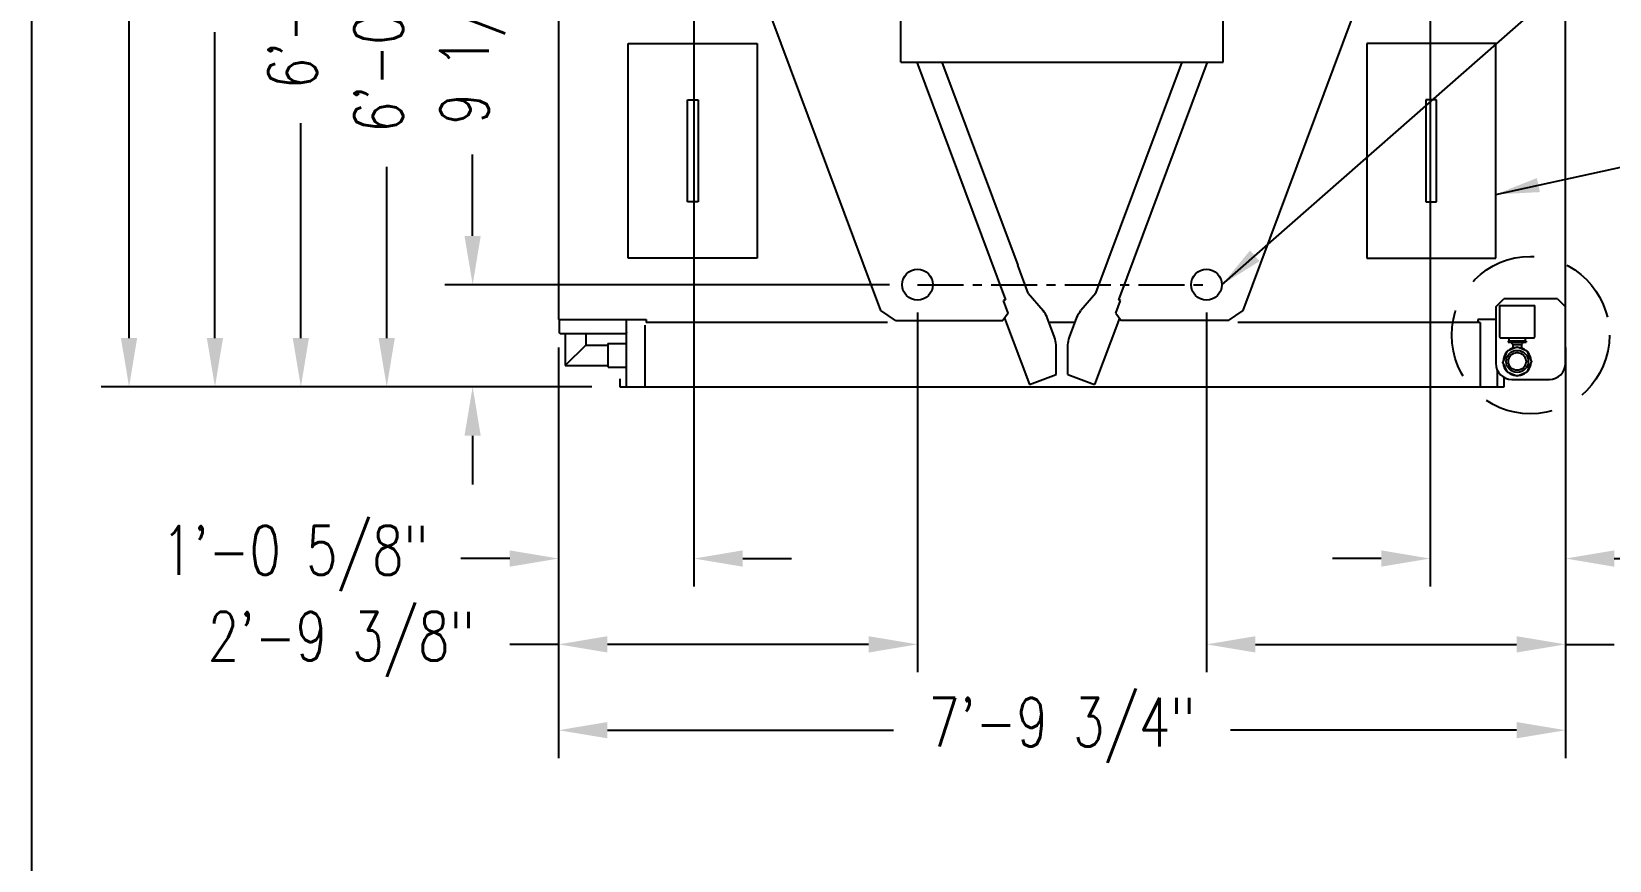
# Model space of a CAD drawing. Header units: millimetres. Extents: x 16950 to 32328, y 19251 to 29476.
# Drawn here: x 16950.5 to 17097.4, y 19468.4 to 19545.7 of the extents above; entities that cross this region are included whole.
import ezdxf

# ---------------------------------------------------------------- set-up
doc = ezdxf.new("R2010")
doc.units = ezdxf.units.MM
doc.header["$LTSCALE"] = 5
doc.linetypes.add('CENTER', pattern=[50.8, 31.75, -6.35, 6.35, -6.35])
doc.linetypes.add('HIDDEN', pattern=[9.525, 6.35, -3.175])
for name, color, linetype in [('COILCONN-SST-CONTROL-STEEL', 7, 'Continuous'), ('CONDENSER-SST-CONTROL', 1, 'Continuous'), ('RECIRCULATION-CONTROL', 3, 'Continuous'), ('UNIT', 6, 'Continuous'), ('WS-NO-CONTROL', 3, 'Continuous')]:
    doc.layers.add(name, color=color, linetype=linetype)
doc.styles.add('SUBMITTAL', font='romans.shx', dxfattribs={"width": 0.75})
doc.dimstyles.new('SUBMITTAL', dxfattribs={"dimtxt": 0.09375, "dimasz": 0.09375, "dimexe": 0.03125, "dimexo": 0.0625, "dimgap": 0.0625, "dimtad": 0, "dimdec": 4, "dimzin": 4, "dimdsep": 46, "dimlunit": 4, "dimtxsty": 'SUBMITTAL', "dimcen": 0.09375, "dimclre": 6, "dimadec": 0, "dimazin": 0, "dimtfac": 1, "dimtdec": 0, "dimtofl": 0, "dimtmove": 0, "dimatfit": 3, "dimfxl": 0, "dimfrac": 2, "dimtolj": 1, "dimtzin": 4, "dimarcsym": 0})

# ---------------------------------------------------------------- blocks, each defined once
blk = doc.blocks.new('*D102')
at = {"layer": 'UNIT', "color": 6, "lineweight": -2}
for p, q in [((16999.54, 19516.22), (16999.54, 19477.94)), ((17093.32, 19516.22), (17093.32, 19477.94))]:
    blk.add_line(p, q, dxfattribs=at)
at = {"layer": 'UNIT', "color": 3, "lineweight": -2}
for p, q in [((17004.09, 19480.54), (17030.75, 19480.54)), ((17088.77, 19480.54), (17062.11, 19480.54))]:
    blk.add_line(p, q, dxfattribs=at)
at = {"layer": 'UNIT', "color": 3}
for points in [[(17004.09, 19481.3), (17004.09, 19479.78), (16999.54, 19480.54)], [(17088.77, 19481.3), (17088.77, 19479.78), (17093.32, 19480.54)]]:
    blk.add_solid(points, dxfattribs=at)
at = {"layer": 'UNIT', "color": 3, "insert": (17046.43, 19480.54), "char_height": 4.55, "attachment_point": 5, "style": 'SUBMITTAL'}
blk.add_mtext('\\A1;7\'-9 3/4"', dxfattribs=at)
blk = doc.blocks.new('*D103')
at = {"layer": 'UNIT', "color": 6, "lineweight": -2}
for p, q in [((17019.5, 19610.58), (16956.94, 19610.58)), ((17002.64, 19512.54), (16956.94, 19512.54))]:
    blk.add_line(p, q, dxfattribs=at)
at = {"layer": 'UNIT', "color": 3, "lineweight": -2}
for p, q in [((16959.54, 19606.03), (16959.54, 19570.5)), ((16959.54, 19517.09), (16959.54, 19552.62))]:
    blk.add_line(p, q, dxfattribs=at)
at = {"layer": 'UNIT', "color": 3}
for points in [[(16958.78, 19606.03), (16960.29, 19606.03), (16959.54, 19610.58)], [(16958.78, 19517.09), (16960.29, 19517.09), (16959.54, 19512.54)]]:
    blk.add_solid(points, dxfattribs=at)
at = {"layer": 'UNIT', "color": 3, "insert": (16959.54, 19561.56), "char_height": 4.55, "attachment_point": 5, "rotation": 90, "style": 'SUBMITTAL'}
blk.add_mtext('\\A1;8\'-2"', dxfattribs=at)
blk = doc.blocks.new('BORDER')
blk.add_line((0, 1), (0, 0))
blk = doc.blocks.new('*D79')
at = {"layer": 'UNIT', "color": 6, "lineweight": -2}
for p, q in [((17005.09, 19596.54), (16964.94, 19596.54)), ((17002.64, 19512.54), (16964.94, 19512.54))]:
    blk.add_line(p, q, dxfattribs=at)
at = {"layer": 'UNIT', "color": 3, "lineweight": -2}
for p, q in [((16967.54, 19591.99), (16967.54, 19563.48)), ((16967.54, 19517.09), (16967.54, 19545.6))]:
    blk.add_line(p, q, dxfattribs=at)
at = {"layer": 'UNIT', "color": 3}
for points in [[(16966.78, 19591.99), (16968.29, 19591.99), (16967.54, 19596.54)], [(16966.78, 19517.09), (16968.29, 19517.09), (16967.54, 19512.54)]]:
    blk.add_solid(points, dxfattribs=at)
at = {"layer": 'UNIT', "color": 3, "insert": (16967.54, 19554.54), "char_height": 4.55, "attachment_point": 5, "rotation": 90, "style": 'SUBMITTAL'}
blk.add_mtext('\\A1;7\'-0"', dxfattribs=at)
blk = doc.blocks.new('*D67')
at = {"layer": 'CONDENSER-SST-CONTROL', "color": 6, "lineweight": -2}
for p, q in [((17032.97, 19519.46), (17032.97, 19485.94)), ((16999.54, 19516.22), (16999.54, 19485.94))]:
    blk.add_line(p, q, dxfattribs=at)
at = {"layer": 'CONDENSER-SST-CONTROL', "color": 3, "lineweight": -2}
for p, q in [((16999.54, 19488.54), (16994.99, 19488.54)), ((17028.42, 19488.54), (17004.09, 19488.54))]:
    blk.add_line(p, q, dxfattribs=at)
at = {"layer": 'CONDENSER-SST-CONTROL', "color": 3}
for points in [[(17004.09, 19489.3), (17004.09, 19487.78), (16999.54, 19488.54)], [(17028.42, 19489.3), (17028.42, 19487.78), (17032.97, 19488.54)]]:
    blk.add_solid(points, dxfattribs=at)
at = {"layer": 'CONDENSER-SST-CONTROL', "color": 3, "insert": (16979.3, 19488.54), "char_height": 4.55, "attachment_point": 5, "style": 'SUBMITTAL'}
blk.add_mtext('\\A1;2\'-9 3/8"', dxfattribs=at)
blk = doc.blocks.new('*D68')
at = {"layer": 'CONDENSER-SST-CONTROL', "color": 6, "lineweight": -2}
for p, q in [((17012.15, 19582.71), (17012.15, 19493.94)), ((16999.54, 19516.22), (16999.54, 19493.94))]:
    blk.add_line(p, q, dxfattribs=at)
at = {"layer": 'CONDENSER-SST-CONTROL', "color": 3, "lineweight": -2}
for p, q in [((16994.99, 19496.54), (16990.44, 19496.54)), ((17016.7, 19496.54), (17021.25, 19496.54))]:
    blk.add_line(p, q, dxfattribs=at)
at = {"layer": 'CONDENSER-SST-CONTROL', "color": 3}
for points in [[(16994.99, 19497.3), (16994.99, 19495.78), (16999.54, 19496.54)], [(17016.7, 19497.3), (17016.7, 19495.78), (17012.15, 19496.54)]]:
    blk.add_solid(points, dxfattribs=at)
at = {"layer": 'CONDENSER-SST-CONTROL', "color": 3, "insert": (16975, 19496.54), "char_height": 4.55, "attachment_point": 5, "style": 'SUBMITTAL'}
blk.add_mtext('\\A1;1\'-0 5/8"', dxfattribs=at)
blk = doc.blocks.new('*D69')
at = {"layer": 'CONDENSER-SST-CONTROL', "color": 3, "lineweight": -2}
for p, q in [((16991.54, 19526.61), (16991.54, 19534.2)), ((16991.54, 19507.99), (16991.54, 19503.44))]:
    blk.add_line(p, q, dxfattribs=at)
at = {"layer": 'CONDENSER-SST-CONTROL', "color": 6, "lineweight": -2}
for p, q in [((17030.37, 19522.06), (16988.94, 19522.06)), ((17002.64, 19512.54), (16988.94, 19512.54))]:
    blk.add_line(p, q, dxfattribs=at)
at = {"layer": 'CONDENSER-SST-CONTROL', "color": 3}
for points in [[(16990.78, 19526.61), (16992.29, 19526.61), (16991.54, 19522.06)], [(16990.78, 19507.99), (16992.29, 19507.99), (16991.54, 19512.54)]]:
    blk.add_solid(points, dxfattribs=at)
at = {"layer": 'CONDENSER-SST-CONTROL', "color": 3, "insert": (16991.54, 19545.33), "char_height": 4.55, "attachment_point": 5, "rotation": 90, "style": 'SUBMITTAL'}
blk.add_mtext('\\A1;9 1/2"', dxfattribs=at)
blk = doc.blocks.new('*D70')
at = {"layer": 'CONDENSER-SST-CONTROL', "color": 6, "lineweight": -2}
for p, q in [((17009.55, 19585.31), (16980.94, 19585.31)), ((17002.64, 19512.54), (16980.94, 19512.54))]:
    blk.add_line(p, q, dxfattribs=at)
at = {"layer": 'CONDENSER-SST-CONTROL', "color": 3, "lineweight": -2}
for p, q in [((16983.54, 19580.76), (16983.54, 19564.26)), ((16983.54, 19517.09), (16983.54, 19533.06))]:
    blk.add_line(p, q, dxfattribs=at)
at = {"layer": 'CONDENSER-SST-CONTROL', "color": 3}
for points in [[(16982.78, 19580.76), (16984.29, 19580.76), (16983.54, 19585.31)], [(16982.78, 19517.09), (16984.29, 19517.09), (16983.54, 19512.54)]]:
    blk.add_solid(points, dxfattribs=at)
at = {"layer": 'CONDENSER-SST-CONTROL', "color": 3, "insert": (16983.54, 19548.66), "char_height": 4.55, "attachment_point": 5, "rotation": 90, "style": 'SUBMITTAL'}
blk.add_mtext('\\A1;6\'-0 3/4"', dxfattribs=at)
blk = doc.blocks.new('*D71')
at = {"layer": 'CONDENSER-SST-CONTROL', "color": 6, "lineweight": -2}
for p, q in [((17059.89, 19519.46), (17059.89, 19485.94)), ((17093.32, 19516.22), (17093.32, 19485.94))]:
    blk.add_line(p, q, dxfattribs=at)
at = {"layer": 'CONDENSER-SST-CONTROL', "color": 3, "lineweight": -2}
for p, q in [((17064.44, 19488.54), (17088.77, 19488.54)), ((17093.32, 19488.54), (17097.87, 19488.54))]:
    blk.add_line(p, q, dxfattribs=at)
at = {"layer": 'CONDENSER-SST-CONTROL', "color": 3}
for points in [[(17064.44, 19489.3), (17064.44, 19487.78), (17059.89, 19488.54)], [(17088.77, 19489.3), (17088.77, 19487.78), (17093.32, 19488.54)]]:
    blk.add_solid(points, dxfattribs=at)
at = {"layer": 'CONDENSER-SST-CONTROL', "color": 3, "insert": (17113.55, 19488.54), "char_height": 4.55, "attachment_point": 5, "style": 'SUBMITTAL'}
blk.add_mtext('\\A1;2\'-9 3/8"', dxfattribs=at)
blk = doc.blocks.new('*D72')
at = {"layer": 'CONDENSER-SST-CONTROL', "color": 6, "lineweight": -2}
for p, q in [((17080.71, 19582.71), (17080.71, 19493.94)), ((17093.32, 19516.22), (17093.32, 19493.94))]:
    blk.add_line(p, q, dxfattribs=at)
at = {"layer": 'CONDENSER-SST-CONTROL', "color": 3, "lineweight": -2}
for p, q in [((17076.16, 19496.54), (17071.61, 19496.54)), ((17097.87, 19496.54), (17102.42, 19496.54))]:
    blk.add_line(p, q, dxfattribs=at)
at = {"layer": 'CONDENSER-SST-CONTROL', "color": 3}
for points in [[(17076.16, 19497.3), (17076.16, 19495.78), (17080.71, 19496.54)], [(17097.87, 19497.3), (17097.87, 19495.78), (17093.32, 19496.54)]]:
    blk.add_solid(points, dxfattribs=at)
at = {"layer": 'CONDENSER-SST-CONTROL', "color": 3, "insert": (17117.86, 19496.54), "char_height": 4.55, "attachment_point": 5, "style": 'SUBMITTAL'}
blk.add_mtext('\\A1;1\'-0 5/8"', dxfattribs=at)
blk = doc.blocks.new('*D26')
at = {"layer": 'WS-NO-CONTROL', "color": 6, "lineweight": -2}
for p, q in [((17032.57, 19592.93), (16972.94, 19592.93)), ((17002.64, 19512.54), (16972.94, 19512.54))]:
    blk.add_line(p, q, dxfattribs=at)
at = {"layer": 'WS-NO-CONTROL', "color": 3, "lineweight": -2}
for p, q in [((16975.54, 19588.38), (16975.54, 19568.33)), ((16975.54, 19517.09), (16975.54, 19537.13))]:
    blk.add_line(p, q, dxfattribs=at)
at = {"layer": 'WS-NO-CONTROL', "color": 3}
for points in [[(16974.78, 19588.38), (16976.29, 19588.38), (16975.54, 19592.93)], [(16974.78, 19517.09), (16976.29, 19517.09), (16975.54, 19512.54)]]:
    blk.add_solid(points, dxfattribs=at)
at = {"layer": 'WS-NO-CONTROL', "color": 3, "insert": (16975.54, 19552.73), "char_height": 4.55, "attachment_point": 5, "rotation": 90, "style": 'SUBMITTAL'}
blk.add_mtext('\\A1;6\'-8 3/8"', dxfattribs=at)

msp = doc.modelspace()

# ---------------------------------------------------------------- linework, layer by layer
at = {"layer": 'CONDENSER-SST-CONTROL', "linetype": 'CENTER', "ltscale": 0.027}
msp.add_line((17032.9715, 19522.0629), (17059.8867, 19522.0629), dxfattribs=at)
at = {"layer": 'CONDENSER-SST-CONTROL'}
for centre in [(17032.9715, 19522.0629), (17059.8867, 19522.0629)]:
    msp.add_circle(centre, 1.4375, dxfattribs=at)
at = {"layer": 'RECIRCULATION-CONTROL'}
for p, q in [((17006.0356, 19524.5429), (17006.0356, 19544.5429)), ((17006.0356, 19544.5429), (17018.0356, 19544.5429)), ((17018.0356, 19544.5429), (17018.0356, 19524.5429)), ((17086.8226, 19544.5429), (17074.8226, 19544.5429)), ((17074.8226, 19544.5429), (17074.8226, 19524.5429)), ((17086.8226, 19524.5429), (17086.8226, 19544.5429)), ((17011.5356, 19529.7929), (17011.5356, 19539.2929)), ((17011.5356, 19539.2929), (17012.5356, 19539.2929)), ((17012.5356, 19539.2929), (17012.5356, 19529.7929)), ((17081.3226, 19539.2929), (17080.3226, 19539.2929)), ((17080.3226, 19539.2929), (17080.3226, 19529.7929)), ((17081.3226, 19529.7929), (17081.3226, 19539.2929)), ((17012.5356, 19529.7929), (17011.5356, 19529.7929)), ((17080.3226, 19529.7929), (17081.3226, 19529.7929)), ((17018.0356, 19524.5429), (17006.0356, 19524.5429)), ((17074.8226, 19524.5429), (17086.8226, 19524.5429)), ((17000.1658, 19517.4766), (17000.1658, 19514.5172)), ((17002.0674, 19516.4187), (17000.1658, 19514.5172)), ((17002.0674, 19517.4766), (17002.0674, 19516.4187)), ((17002.0674, 19516.4188), (17004.1382, 19516.4188)), ((17004.1382, 19516.5703), (17005.8666, 19516.5703)), ((17004.1382, 19516.5703), (17004.1382, 19514.3656)), ((17000.1658, 19514.5172), (17004.1382, 19514.5172)), ((17004.1579, 19514.3656), (17005.8666, 19514.3656))]:
    msp.add_line(p, q, dxfattribs=at)
at = {"layer": 'RECIRCULATION-CONTROL', "linetype": 'HIDDEN', "ltscale": 0.2}
msp.add_circle((17090.0726, 19517.3617), 7.3434, dxfattribs=at)
at = {"layer": 'UNIT'}
for p, q in [((16999.5356, 19593.1954), (16999.5356, 19518.8224)), ((17093.3226, 19518.8224), (17093.3226, 19593.1954)), ((17029.564, 19519.6653), (17005.0613, 19585.3733)), ((17063.295, 19519.6655), (17087.7567, 19585.2707)), ((17031.4291, 19542.8056), (17031.4291, 19584.8056)), ((17061.4291, 19542.8056), (17061.4291, 19584.8056)), ((17031.4291, 19542.8056), (17061.4291, 19542.8056)), ((17032.9083, 19542.8056), (17041.1679, 19520.6562)), ((17035.2503, 19542.8056), (17042.3015, 19523.8961)), ((17049.5719, 19521.2581), (17057.6072, 19542.8056)), ((17059.9499, 19542.8056), (17051.6911, 19520.6559)), ((17043.2862, 19521.2581), (17042.3029, 19523.8952)), ((17041.1679, 19520.6562), (17040.9814, 19520.5867)), ((17041.4182, 19519.4154), (17040.9814, 19520.5867)), ((17043.2862, 19521.2581), (17044.6748, 19519.655)), ((17049.5719, 19521.2581), (17048.1833, 19519.655)), ((17051.4408, 19519.4152), (17051.8775, 19520.5864)), ((17051.8775, 19520.5864), (17051.6911, 19520.6559)), ((17030.9361, 19518.7126), (17029.564, 19519.6653)), ((17041.4182, 19519.4154), (17040.9302, 19518.7127)), ((17051.4408, 19519.4152), (17051.9288, 19518.7125)), ((17061.923, 19518.7127), (17063.295, 19519.6655)), ((16999.5356, 19518.8224), (17007.6902, 19518.8224)), ((16999.6166, 19517.6749), (16999.6166, 19518.8224)), ((17005.8666, 19512.5429), (17005.8666, 19518.8224)), ((17007.6166, 19512.5429), (17007.6166, 19518.2929)), ((17007.6902, 19518.8224), (17007.6902, 19518.5429)), ((17030.1835, 19518.5429), (17007.6902, 19518.5429)), ((17030.9361, 19518.7126), (17040.9302, 19518.7127)), ((17041.0843, 19518.9346), (17043.3876, 19512.7577)), ((17045.7397, 19517.1571), (17045.0538, 19518.9964)), ((17047.6352, 19518.5429), (17045.223, 19518.5429)), ((17047.1185, 19517.1571), (17047.8043, 19518.9964)), ((17051.7741, 19518.9352), (17049.4706, 19512.7577)), ((17061.923, 19518.7127), (17051.9288, 19518.7125)), ((17085.3666, 19518.5429), (17062.7929, 19518.5429)), ((17085.168, 19518.8224), (17085.168, 19518.5429)), ((17093.3226, 19518.8224), (17085.168, 19518.8224)), ((17085.3666, 19518.5429), (17085.3666, 19512.5429)), ((17086.9916, 19512.5429), (17086.9916, 19518.8224)), ((17093.2416, 19517.6749), (17093.2416, 19518.8224)), ((17005.668, 19517.4766), (16999.8152, 19517.4766)), ((17045.8845, 19513.6888), (17045.8845, 19516.4111)), ((17046.9737, 19513.6888), (17046.9737, 19516.4111)), ((17087.1902, 19517.4766), (17093.043, 19517.4766)), ((17005.2416, 19513.2929), (17005.2416, 19512.5429)), ((17043.3876, 19512.7577), (17045.8845, 19513.6888)), ((17046.9737, 19513.6888), (17049.4706, 19512.7577)), ((17005.2416, 19512.5429), (17087.6166, 19512.5429))]:
    msp.add_line(p, q, dxfattribs=at)
for points, knots in [([(17045.0538, 19518.9964), (17045.0495, 19519.0081), (17045.045, 19519.0198), (17045.0403, 19519.0315), (17044.9528, 19519.2521), (17044.816, 19519.4544), (17044.6748, 19519.655)], [-1, -1, -1, -1, -0.949808972, -0.949808972, -0.949808972, 0, 0, 0, 0]), ([(17047.8043, 19518.9964), (17047.8087, 19519.0081), (17047.8132, 19519.0198), (17047.8178, 19519.0315), (17047.9053, 19519.2521), (17048.0422, 19519.4544), (17048.1833, 19519.655)], [-1, -1, -1, -1, -0.949808972, -0.949808972, -0.949808972, 0, 0, 0, 0]), ([(17005.8666, 19517.6749), (17005.8666, 19517.6153), (17005.838, 19517.5563), (17005.7912, 19517.5193), (17005.7566, 19517.492), (17005.7126, 19517.4767), (17005.6685, 19517.4766)], [-1, -1, -1, -1, -0.426514655, -0.426514655, -0.426514655, -0.002753742, -0.002753742, -0.002753742, -0.002753742]), ([(17086.9916, 19517.6749), (17086.9916, 19517.6153), (17087.0202, 19517.5563), (17087.067, 19517.5193), (17087.1016, 19517.492), (17087.1456, 19517.4767), (17087.1897, 19517.4766)], [-1, -1, -1, -1, -0.426514655, -0.426514655, -0.426514655, -0.002753742, -0.002753742, -0.002753742, -0.002753742]), ([(17045.8845, 19516.4111), (17045.8832, 19516.424), (17045.8819, 19516.4369), (17045.8805, 19516.4498), (17045.8557, 19516.6938), (17045.8226, 19516.9347), (17045.7397, 19517.1571)], [-1, -1, -1, -1, -0.949808972, -0.949808972, -0.949808972, 0, 0, 0, 0]), ([(17046.9737, 19516.4111), (17046.975, 19516.424), (17046.9763, 19516.4369), (17046.9776, 19516.4498), (17047.0025, 19516.6938), (17047.0356, 19516.9347), (17047.1185, 19517.1571)], [-1, -1, -1, -1, -0.949808972, -0.949808972, -0.949808972, 0, 0, 0, 0])]:
    msp.add_open_spline(points, degree=3, knots=knots, dxfattribs=at)
for points in [[(16999.6563, 19517.556), (16999.6307, 19517.59), (16999.6166, 19517.6324), (16999.6166, 19517.6749)], [(17093.2019, 19517.556), (17093.2274, 19517.59), (17093.2416, 19517.6324), (17093.2416, 19517.6749)], [(16999.8147, 19517.4766), (16999.7535, 19517.4768), (16999.693, 19517.507), (16999.6563, 19517.556)], [(17093.0435, 19517.4766), (17093.1047, 19517.4768), (17093.1652, 19517.507), (17093.2019, 19517.556)]]:
    msp.add_open_spline(points, degree=3, dxfattribs=at)

# ---------------------------------------------------------------- block references
at = {"xscale": 714.2857142856968, "yscale": 535.7142857142726, "zscale": 714.2857142856968}
msp.add_blockref('BORDER', (16950.4572, 19250.6129), dxfattribs=at)

# ---------------------------------------------------------------- dimensions: what is measured, and where the dimension line sits
at = {"layer": 'CONDENSER-SST-CONTROL', "color": 3}
for base, p1, picture, middle in [((16999.5356, 19496.5429), (17012.1508, 19585.3094), '*D68', (16974.9981, 19496.5429)), ((16999.5356, 19488.5429), (17032.9715, 19522.0629), '*D67', (16979.3044, 19488.5429))]:
    dim = msp.add_linear_dim(base=base, p1=p1, p2=(16999.5356, 19518.8224), dimstyle='SUBMITTAL', override={"dimscale": 65, "dimtxt": 0.07, "dimasz": 0.07, "dimexe": 0.04, "dimexo": 0.04, "dimgap": 0.03125, "dimdec": 3, "dimzin": 3, "dimclrd": 3, "dimclrt": 3, "dimtdec": 3, "dimtix": 1}, dxfattribs=at)
    dim.commit()
    dim.dimension.update_dxf_attribs({"geometry": picture, "text_midpoint": middle, "dimtype": 160})
for base, p1, p2, angle, picture, middle in [((16983.53563, 19512.54288), (17012.15079, 19585.3094), (17005.24159, 19512.54288), 90, '*D70', (16983.53563, 19548.66242)), ((17093.3226, 19496.5429), (17080.7074, 19585.3094), (17093.3226, 19518.8224), 180, '*D72', (17117.8601, 19496.5429)), ((16991.5356, 19512.5429), (17032.9715, 19522.0629), (17005.2416, 19512.5429), 90, '*D69', (16991.5356, 19545.3275)), ((17093.3226, 19488.5429), (17059.8867, 19522.0629), (17093.3226, 19518.8224), 180, '*D71', (17113.5538, 19488.5429))]:
    dim = msp.add_linear_dim(base=base, p1=p1, p2=p2, angle=angle, dimstyle='SUBMITTAL', override={"dimscale": 65, "dimtxt": 0.07, "dimasz": 0.07, "dimexe": 0.04, "dimexo": 0.04, "dimgap": 0.03125, "dimdec": 3, "dimzin": 3, "dimclrd": 3, "dimclrt": 3, "dimtdec": 3, "dimtix": 1}, dxfattribs=at)
    dim.commit()
    dim.dimension.update_dxf_attribs({"geometry": picture, "text_midpoint": middle, "dimtype": 160})
at = {"layer": 'UNIT', "color": 3}
for base, p1, p2, picture, middle in [((16959.53563, 19512.54288), (17022.09809, 19610.57744), (17005.24159, 19512.54288), '*D103', (16959.53563, 19561.56016)), ((16967.5356, 19512.5429), (17007.6939, 19596.542), (17005.2416, 19512.5429), '*D79', (16967.5356, 19554.5424))]:
    dim = msp.add_linear_dim(base=base, p1=p1, p2=p2, angle=90, dimstyle='SUBMITTAL', override={"dimscale": 65, "dimtxt": 0.07, "dimasz": 0.07, "dimexe": 0.04, "dimexo": 0.04, "dimgap": 0.03125, "dimdec": 3, "dimzin": 3, "dimclrd": 3, "dimclrt": 3, "dimtdec": 3, "dimtix": 1}, dxfattribs=at)
    dim.commit()
    dim.dimension.update_dxf_attribs({"geometry": picture, "text_midpoint": middle})
dim = msp.add_linear_dim(base=(17093.3226, 19480.5429), p1=(16999.5356, 19518.8224), p2=(17093.3226, 19518.8224), dimstyle='SUBMITTAL', override={"dimscale": 65, "dimtxt": 0.07, "dimasz": 0.07, "dimexe": 0.04, "dimexo": 0.04, "dimgap": 0.03125, "dimdec": 3, "dimzin": 3, "dimclrd": 3, "dimclrt": 3, "dimtdec": 3, "dimtix": 1}, dxfattribs=at)
dim.commit()
dim.dimension.update_dxf_attribs({"geometry": '*D102', "text_midpoint": (17046.4291, 19480.5429), "dimtype": 160})
at = {"layer": 'WS-NO-CONTROL', "color": 3}
dim = msp.add_linear_dim(base=(16975.5356, 19512.5429), p1=(17035.1726, 19592.927), p2=(17005.2416, 19512.5429), angle=90, dimstyle='SUBMITTAL', override={"dimscale": 65, "dimtxt": 0.07, "dimasz": 0.07, "dimexe": 0.04, "dimexo": 0.04, "dimgap": 0.03125, "dimdec": 3, "dimzin": 3, "dimclrd": 3, "dimclrt": 3, "dimtdec": 3, "dimtix": 1}, dxfattribs=at)
dim.commit()
dim.dimension.update_dxf_attribs({"geometry": '*D26', "text_midpoint": (16975.5356, 19552.7349)})

# ---------------------------------------------------------------- leaders
at = {"layer": 'COILCONN-SST-CONTROL-STEEL', "annotation_type": 0, "has_hookline": 1, "hookline_direction": 0, "text_width": 51.5125}
msp.add_leader([(17061.3242, 19522.0629), (17097.1223, 19553.5162), (17101.1949, 19553.5162)], dimstyle='SUBMITTAL', override={"dimscale": 58.18, "dimasz": 0.07, "dimgap": 0.03, "dimcen": 4.055284, "dimarcsym": 1}, dxfattribs=at)
at = {"layer": 'RECIRCULATION-CONTROL', "annotation_type": 0, "has_hookline": 1, "hookline_direction": 0, "text_width": 59.8}
msp.add_leader([(17086.8226, 19530.4785), (17103.3827, 19534.0886)], dimstyle='SUBMITTAL', override={"dimscale": 58.18, "dimasz": 0.07, "dimgap": 0.03, "dimcen": 4.055284, "dimarcsym": 1}, dxfattribs=at)

# ---------------------------------------------------------------- next in the draw order: wipeouts: each hides what was drawn before it
msp.add_wipeout([(17087.5726, 19520.7367), (17086.8226, 19519.9867), (17086.8226, 19514.7367), (17086.9916, 19514.045), (17087.6166, 19513.4133), (17088.3226, 19513.2367), (17091.8226, 19513.2367), (17093.3226, 19514.7367), (17093.3226, 19519.9867), (17092.5726, 19520.7367)]).dxf.layer = 'RECIRCULATION-CONTROL'

# ---------------------------------------------------------------- next in the draw order: linework, layer by layer
at = {"layer": 'RECIRCULATION-CONTROL'}
for p, q in [((17086.8226, 19519.9867), (17087.5726, 19520.7367)), ((17092.5726, 19520.7367), (17087.5726, 19520.7367)), ((17092.5726, 19520.7367), (17093.3226, 19519.9867)), ((17086.8226, 19519.9867), (17086.8226, 19514.7367)), ((17087.1887, 19520.1352), (17087.1887, 19517.1639)), ((17087.1887, 19520.1352), (17090.4564, 19520.1352)), ((17090.4564, 19517.1639), (17090.4564, 19520.1352)), ((17093.3226, 19514.7367), (17093.3226, 19519.9867)), ((17087.2281, 19517.1245), (17090.417, 19517.1245)), ((17088.7862, 19516.2463), (17087.9022, 19515.8802)), ((17087.9958, 19516.7899), (17087.9958, 19516.6915)), ((17087.9958, 19516.6915), (17089.6493, 19516.6915)), ((17089.6296, 19516.8096), (17088.0155, 19516.8096)), ((17088.0352, 19517.1245), (17088.0352, 19516.8096)), ((17088.3304, 19516.6718), (17088.3107, 19516.6915)), ((17088.3304, 19516.6718), (17088.3304, 19516.593)), ((17088.4289, 19516.4946), (17088.3304, 19516.593)), ((17088.4289, 19516.4946), (17089.2163, 19516.4946)), ((17088.4289, 19516.4946), (17088.4289, 19516.1818)), ((17088.7862, 19516.2463), (17088.8589, 19516.2463)), ((17089.7429, 19515.8802), (17088.8589, 19516.2463)), ((17089.2163, 19516.4946), (17089.3147, 19516.593)), ((17089.2163, 19516.4946), (17089.2163, 19516.1818)), ((17089.3147, 19516.6718), (17089.3344, 19516.6915)), ((17089.3147, 19516.6718), (17089.3147, 19516.593)), ((17089.61, 19516.8096), (17089.61, 19517.1245)), ((17089.6493, 19516.7899), (17089.6493, 19516.6915)), ((17087.8508, 19515.8287), (17087.4846, 19514.8578)), ((17087.4846, 19514.785), (17087.4846, 19514.8578)), ((17087.4846, 19514.785), (17087.8508, 19513.988)), ((17087.8508, 19515.8287), (17087.8765, 19515.8544)), ((17087.8765, 19515.8544), (17087.9022, 19515.8802)), ((17089.7429, 19515.8802), (17089.7686, 19515.8544)), ((17089.7686, 19515.8544), (17089.7943, 19515.8287)), ((17090.1605, 19514.9448), (17089.7943, 19515.8287)), ((17089.7943, 19513.988), (17090.1605, 19514.872)), ((17090.1605, 19514.9448), (17090.1605, 19514.872)), ((17087.9022, 19513.9366), (17087.8508, 19513.988)), ((17087.9022, 19513.9366), (17088.7862, 19513.5705)), ((17088.3226, 19513.2367), (17091.8226, 19513.2367)), ((17088.8589, 19513.5705), (17088.7862, 19513.5705)), ((17088.8589, 19513.5705), (17089.7429, 19513.9366)), ((17089.7686, 19513.9623), (17089.7429, 19513.9366)), ((17089.7943, 19513.988), (17089.7686, 19513.9623))]:
    msp.add_line(p, q, dxfattribs=at)
for radius in [1.0295, 0.8228]:
    msp.add_circle((17088.8226, 19514.9084), radius, dxfattribs=at)
for centre, radius, start, end in [((17087.2281, 19517.1639), 0.0394, 180, 270), ((17088.8226, 19514.9084), 1.3189, 93.898704, 131.101296), ((17088.0155, 19516.7899), 0.0197, 90, 180), ((17088.3501, 19516.1818), 0.0787, 348.905425, 0), ((17088.8226, 19514.9084), 1.3189, 48.898704, 86.101296), ((17089.295, 19516.1818), 0.0787, 180, 191.094578), ((17089.6296, 19516.7899), 0.0197, 0, 90), ((17090.417, 19517.1639), 0.0394, 270, 0), ((17088.3226, 19514.7367), 1.5, 180, 270), ((17089.0819, 19514.8164), 1.578, 142.575277, 176.561725), ((17088.5906, 19514.817), 1.0872, 184.498074, 225.511767), ((17088.8226, 19514.9084), 1.3189, 3.898704, 41.101296), ((17088.8226, 19514.9084), 1.3189, 318.898704, 356.101296), ((17091.8226, 19514.7367), 1.5, 270, 0), ((17088.8226, 19514.9084), 1.3189, 228.898704, 266.101296), ((17088.8226, 19514.9084), 1.3189, 273.898704, 311.101296)]:
    msp.add_arc(centre, radius, start, end, dxfattribs=at)
at = {"layer": 'UNIT'}
msp.add_line((17087.6166, 19512.5429), (17087.6166, 19513.4133), dxfattribs=at)

doc.saveas('drawing.dxf')
